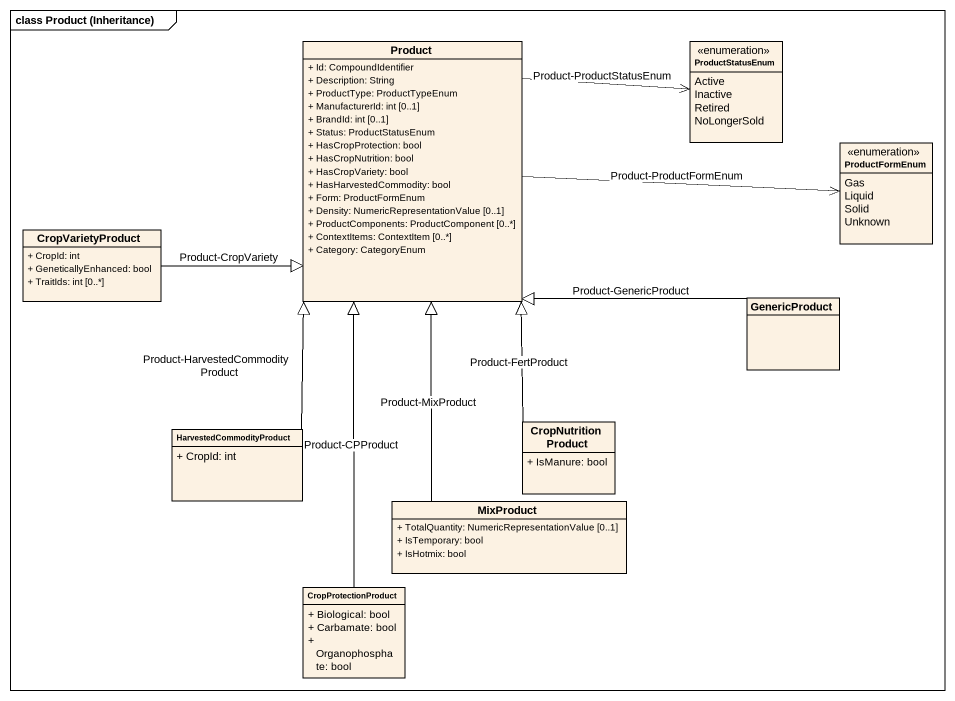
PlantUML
@startuml
mainframe class Product (Inheritance)
hide circle
hide empty members
skinparam classAttributeIconSize 0
class Product {
  + Id: CompoundIdentifier
  + Description: String
  + ProductType: ProductTypeEnum
  + ManufacturerId: int [0..1]
  + BrandId: int [0..1]
  + Status: ProductStatusEnum
  + HasCropProtection: bool
  + HasCropNutrition: bool
  + HasCropVariety: bool
  + HasHarvestedCommodity: bool
  + Form: ProductFormEnum
  + Density: NumericRepresentationValue [0..1]
  + ProductComponents: ProductComponent [0..*]
  + ContextItems: ContextItem [0..*]
  + Category: CategoryEnum
}
enum ProductStatusEnum {
  Active
  Inactive
  Retired
  NoLongerSold
}
enum ProductFormEnum {
  Gas
  Liquid
  Solid
  Unknown
}
class CropVarietyProduct {
  + CropId: int
  + GeneticallyEnhanced: bool
  + TraitIds: int [0..*]
}
class GenericProduct
class HarvestedCommodityProduct {
  + CropId: int
}
class CropNutritionProduct {
  + IsManure: bool
}
class MixProduct {
  + TotalQuantity: NumericRepresentationValue [0..1]
  + IsTemporary: bool
  + IsHotmix: bool
}
class CropProtectionProduct {
  + Biological: bool
  + Carbamate: bool
  + Organophosphate: bool
}
ProductStatusEnum <-left- Product : Product-ProductStatusEnum
ProductFormEnum <-left- Product : Product-ProductFormEnum
CropVarietyProduct -right-|> Product : Product-CropVariety
GenericProduct -left-|> Product : Product-GenericProduct
HarvestedCommodityProduct -up-|> Product : Product-HarvestedCommodityProduct
CropNutritionProduct -up-|> Product : Product-FertProduct
MixProduct -up-|> Product : Product-MixProduct
CropProtectionProduct -up-|> Product : Product-CPProduct
@enduml
